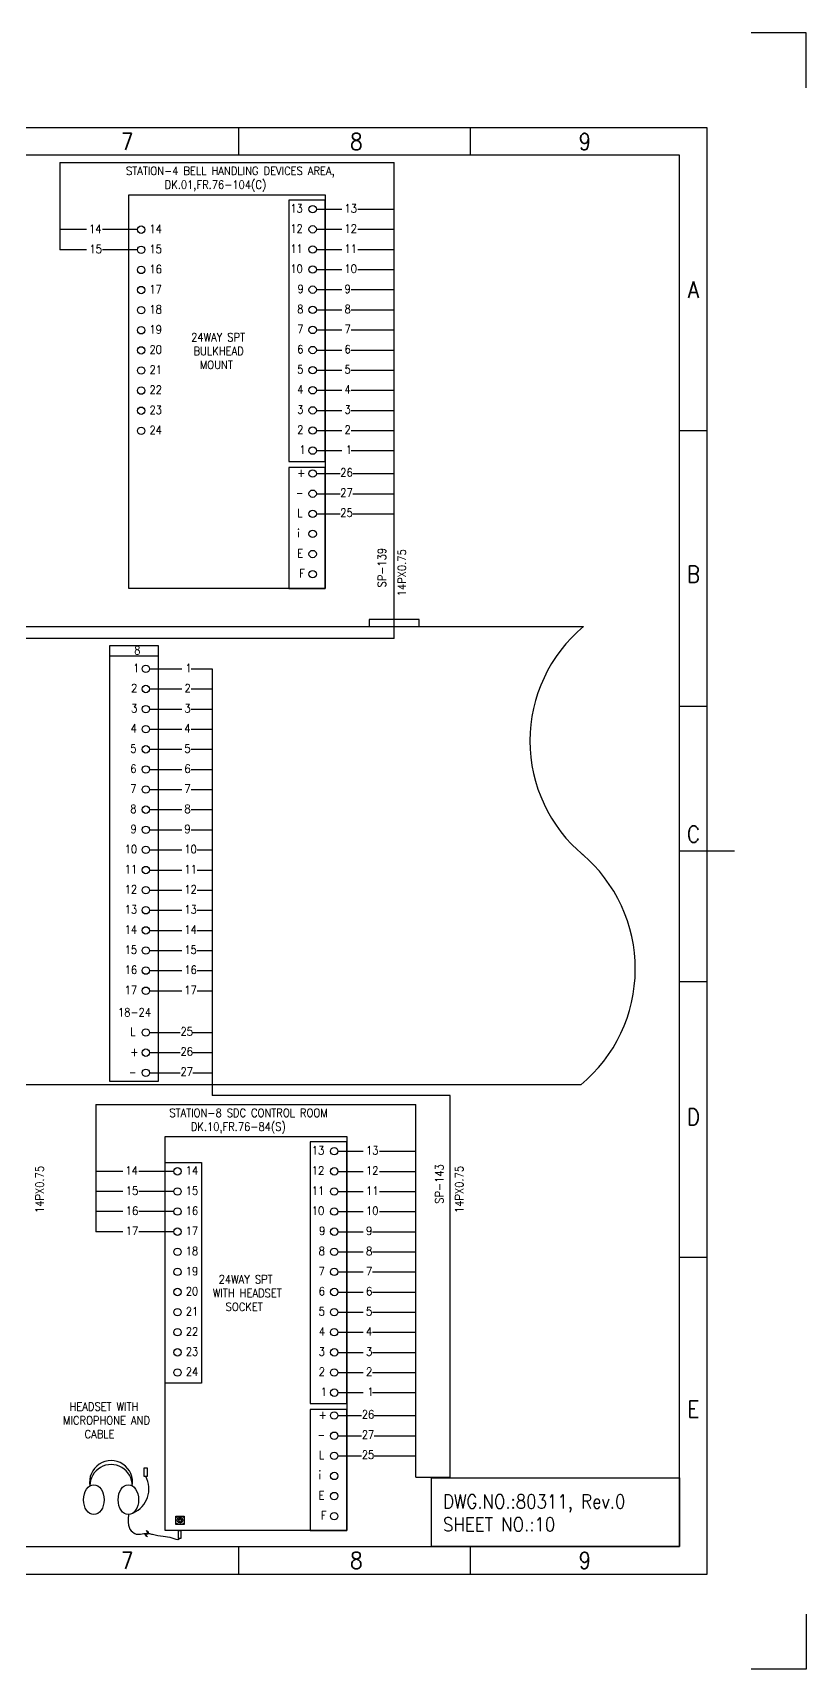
# Model space of a CAD drawing. Header units: inches. Extents: x 36 to 5114, y 9 to 306.
# Drawn here: x 4508.1 to 4648.4, y 9.1 to 306.1 of the extents above; entities that cross this region are included whole.
import ezdxf
from ezdxf.enums import TextEntityAlignment as Align

# ---------------------------------------------------------------- set-up
doc = ezdxf.new("R2010")
doc.units = ezdxf.units.IN
doc.header["$MEASUREMENT"] = 0
doc.layers.get('DEFPOINTS').update_dxf_attribs({"color": 251})
doc.layers.add('Border', color=6, linetype='Continuous')
doc.layers.add('TITLE', color=7, linetype='Continuous')
doc.layers.add('CON-050', color=3, linetype='Continuous', lineweight=50)
doc.styles.add('ROMANS', font='simplex.shx', dxfattribs={"width": 0.88})

# ---------------------------------------------------------------- blocks, each defined once
blk = doc.blocks.new('A3_BORDER')
at = {"linetype": 'Continuous'}
for p, q in [((341, 264.65), (341, 259.65)), ((384, 209.65), (379, 209.65)), ((384, 159.65), (379, 159.65)), ((384, 109.65), (379, 109.65)), ((384, 59.65), (379, 59.65)), ((341, 7.15), (341, 2.15))]:
    blk.add_line(p, q, dxfattribs=at)
at = {"color": 5, "linetype": 'Continuous'}
blk.add_line((379, 133.4), (389, 133.4), dxfattribs=at)
at = {"layer": 'Border', "color": 7}
blk.add_lwpolyline([(0, 2.15), (384, 2.15), (384, 264.65), (0, 264.65)], close=True, dxfattribs=at)
at = {"layer": 'Border', "color": 6}
blk.add_lwpolyline([(5, 7.15), (379, 7.15), (379, 259.65), (5, 259.65)], close=True, dxfattribs=at)
at = {"layer": 'DEFPOINTS', "color": 5}
for points in [[(402, 271.9), (402, 281.9), (392, 281.9)], [(402, -5.1), (402, -15.1), (392, -15.1)]]:
    blk.add_lwpolyline(points, dxfattribs=at)
at = {"layer": 'TITLE', "color": 7}
for p, q in [((299, 264.65), (299, 259.75)), ((299, 7.15), (299, 2.25))]:
    blk.add_line(p, q, dxfattribs=at)
at = {"layer": 'TITLE', "color": 7, "style": 'ROMANS', "width": 0.88}
for s, p in [('7', (277.66, 260.65)), ('8', (319.23, 260.65)), ('9', (360.69, 260.65)), ('7', (277.66, 3.15)), ('8', (319.23, 3.15)), ('9', (360.69, 3.15))]:
    blk.add_text(s, height=3, dxfattribs=at).set_placement(p)
for s, p in [('A', (381.52, 235.26)), ('B', (381.52, 183.63)), ('C', (381.52, 136.45)), ('D', (381.52, 85.14)), ('E', (381.52, 32.11))]:
    blk.add_text(s, height=3, dxfattribs=at).set_placement(p, align=Align.MIDDLE_CENTER)
blk = doc.blocks.new('*U50')
blk.add_circle((0, 0), 0.0728)
blk = doc.blocks.new('*U49')
at = {"color": 0, "linetype": 'ByBlock', "lineweight": -2}
for p, rotation in [((784.95, 158.66), 59.99999999999999), ((784.95, 158.39), 120), ((785.18, 158.25), 180), ((785.42, 158.66), 300.0000000000001), ((785.42, 158.39), 240)]:
    blk.add_blockref('*U50', p, dxfattribs=dict(at, rotation=rotation))
blk.add_blockref('*U50', (785.18, 158.8), dxfattribs=at)

msp = doc.modelspace()

# ---------------------------------------------------------------- linework, layer by layer
for p, q in [((4512.94, 282.55), (4512.94, 266.7)), ((4512.94, 282.55), (4573.64, 282.55)), ((4573.64, 196.14), (4573.64, 282.55)), ((4573.64, 196.14), (4409.02, 196.14)), ((4522.04, 192.99), (4530.84, 192.99)), ((4540.59, 190.64), (4540.59, 113.22)), ((4583.77, 113.22), (4540.59, 113.22)), ((4583.77, 43.96), (4583.77, 113.22)), ((4519.53, 111.61), (4519.53, 88.5)), ((4519.53, 111.61), (4577.55, 111.61)), ((4577.55, 43.96), (4577.55, 111.61)), ((4577.55, 43.96), (4583.77, 43.96))]:
    msp.add_line(p, q)
for points in [[(4525.47, 276.69), (4561.11, 276.69), (4561.11, 205.22), (4525.47, 205.22)], [(4561.11, 275.72), (4554.5, 275.72), (4554.5, 228.25), (4561.11, 228.25)], [(4561.11, 227.17), (4554.5, 227.17), (4554.5, 205.22), (4561.11, 205.22)], [(4522.04, 194.91), (4530.84, 194.91), (4530.84, 115.77), (4522.04, 115.77)], [(4532.06, 105.8), (4565.02, 105.8), (4565.02, 34.27), (4532.06, 34.27)], [(4565.02, 104.8), (4558.4, 104.8), (4558.4, 57.29), (4565.02, 57.29)], [(4532.06, 101.05), (4538.68, 101.05), (4538.68, 60.98), (4532.06, 60.98)], [(4565.02, 56.21), (4558.4, 56.21), (4558.4, 34.27), (4565.02, 34.27)], [(4528.29, 45.63), (4528.83, 45.63), (4528.83, 44.06), (4528.29, 44.06)], [(4625.41, 31.34), (4580.41, 31.34), (4580.41, 43.84), (4625.41, 43.84)], [(4534.03, 36.89), (4535.54, 36.89), (4535.54, 35.36), (4534.03, 35.36)], [(4534.49, 34.27), (4534.92, 34.27), (4534.92, 32.79), (4534.49, 32.79)]]:
    msp.add_lwpolyline(points, close=True)
for points in [[(4578.19, 198.33), (4578.19, 199.59), (4569.09, 199.59), (4569.09, 198.33)], [(4607.48, 115.14), (4267.21, 115.14), (4267.21, 198.33), (4608, 198.33)], [(4608, 156.81), (4608, 156.8)]]:
    msp.add_lwpolyline(points)
for centre, radius in [((4558.85, 274.06), 0.671), ((4527.73, 270.35), 0.671), ((4558.85, 270.41), 0.671), ((4527.73, 266.7), 0.671), ((4558.85, 266.76), 0.671), ((4527.73, 263.04), 0.671), ((4558.85, 263.11), 0.671), ((4527.73, 259.39), 0.671), ((4558.85, 259.46), 0.671), ((4527.73, 255.74), 0.671), ((4558.85, 255.8), 0.671), ((4527.73, 252.09), 0.671), ((4558.85, 252.15), 0.671), ((4527.73, 248.44), 0.671), ((4558.85, 248.5), 0.671), ((4527.73, 244.79), 0.671), ((4558.85, 244.85), 0.671), ((4527.73, 241.14), 0.671), ((4558.85, 241.2), 0.671), ((4527.73, 237.49), 0.671), ((4558.85, 237.55), 0.671), ((4527.73, 233.84), 0.671), ((4558.85, 233.9), 0.671), ((4558.85, 230.25), 0.671), ((4558.85, 226.08), 0.671), ((4558.85, 222.43), 0.671), ((4558.85, 218.78), 0.671), ((4558.85, 215.13), 0.671), ((4558.85, 211.48), 0.671), ((4558.85, 207.83), 0.671), ((4528.58, 190.64), 0.671), ((4528.58, 186.99), 0.671), ((4528.58, 183.34), 0.671), ((4528.58, 179.69), 0.671), ((4528.58, 176.04), 0.671), ((4528.58, 172.39), 0.671), ((4528.58, 168.74), 0.671), ((4528.58, 165.09), 0.671), ((4528.58, 161.44), 0.671), ((4528.58, 157.79), 0.671), ((4528.58, 154.13), 0.671), ((4528.58, 150.48), 0.671), ((4528.58, 146.83), 0.671), ((4528.58, 143.18), 0.671), ((4528.58, 139.53), 0.671), ((4528.58, 135.88), 0.671), ((4528.58, 132.23), 0.671), ((4528.58, 124.64), 0.671), ((4528.58, 120.99), 0.671), ((4528.58, 117.34), 0.671), ((4562.76, 103.1), 0.671), ((4534.32, 99.45), 0.671), ((4562.76, 99.45), 0.671), ((4534.32, 95.8), 0.671), ((4562.76, 95.8), 0.671), ((4534.32, 92.15), 0.671), ((4562.76, 92.15), 0.671), ((4534.32, 88.5), 0.671), ((4562.76, 88.5), 0.671), ((4534.32, 84.85), 0.671), ((4562.76, 84.85), 0.671), ((4534.32, 81.2), 0.671), ((4562.76, 81.2), 0.671), ((4534.32, 77.55), 0.671), ((4562.76, 77.55), 0.671), ((4534.32, 73.9), 0.671), ((4562.76, 73.9), 0.671), ((4534.32, 70.25), 0.671), ((4562.76, 70.25), 0.671), ((4534.32, 66.6), 0.671), ((4562.76, 66.6), 0.671), ((4534.32, 62.95), 0.671), ((4562.76, 62.95), 0.671), ((4562.76, 59.29), 0.671), ((4562.76, 55.13), 0.671), ((4562.76, 51.47), 0.671), ((4562.76, 47.82), 0.671), ((4562.76, 44.17), 0.671), ((4562.76, 40.52), 0.671), ((4534.15, 36.77), 0.12), ((4534.78, 36.13), 0.516), ((4535.42, 36.77), 0.12), ((4562.76, 36.87), 0.671), ((4534.15, 35.48), 0.12), ((4535.42, 35.48), 0.12)]:
    msp.add_circle(centre, radius)
for centre, radius, start, end in [((4625.28, 177.57), 27.01, 129.7756, 230.2244), ((4590.08, 136.19), 27.31, 309.5759, 49.9318), ((4522.27, 43.05), 3.9, 349.8171, 190.1829), ((4522.27, 42.39), 3.84, 359.5798, 180.4202), ((4524.39, 41.82), 4.74, 293.9795, 28.2344)]:
    msp.add_arc(centre, radius, start, end)
for centre in [(4519.14, 39.86), (4525.41, 39.86)]:
    msp.add_ellipse(centre, major_axis=(0, 2.71), ratio=0.6875)
for points, knots in [([(4525.41, 37.15), (4525.13, 34.93), (4525.66, 34.32), (4527.06, 33.38), (4528.01, 33.77), (4528.85, 33.76)], [0, 0, 0, 0, 4.162872, 4.376917, 6.907654, 6.907654, 6.907654, 6.907654]), ([(4529.03, 33.75), (4529.29, 33.73), (4530.94, 33.19), (4532.94, 33.29), (4534.26, 32.49), (4534.71, 32.79)], [7.096761, 7.096761, 7.096761, 7.096761, 7.865668, 12.198871, 14.446895, 14.446895, 14.446895, 14.446895])]:
    msp.add_open_spline(points, degree=3, knots=knots)
for points in [[(4528.68, 33.16), (4528.48, 33.6), (4528.89, 33.79), (4528.67, 34.26)], [(4528.85, 33.14), (4528.65, 33.58), (4529.06, 33.77), (4528.84, 34.24)]]:
    msp.add_spline(points, degree=3)
at = {"layer": 'CON-050', "color": 0, "lineweight": 25, "ltscale": 0.1}
for p, q in [((4559.52, 274.06), (4564.12, 274.06)), ((4567.06, 274.06), (4573.64, 274.06)), ((4517.78, 270.35), (4512.94, 270.35)), ((4527.06, 270.35), (4520.72, 270.35)), ((4559.52, 270.41), (4564.12, 270.41)), ((4567.06, 270.41), (4573.64, 270.41)), ((4517.78, 266.7), (4512.94, 266.7)), ((4527.06, 266.7), (4520.72, 266.7)), ((4559.52, 266.76), (4564.12, 266.76)), ((4567.06, 266.76), (4573.64, 266.76)), ((4559.52, 263.11), (4564.12, 263.11)), ((4567.06, 263.11), (4573.64, 263.11)), ((4559.52, 259.46), (4564.12, 259.46)), ((4565.82, 259.46), (4573.64, 259.46)), ((4559.52, 255.8), (4564.12, 255.8)), ((4565.82, 255.8), (4573.64, 255.8)), ((4559.52, 252.15), (4564.12, 252.15)), ((4565.82, 252.15), (4573.64, 252.15)), ((4559.52, 248.5), (4564.12, 248.5)), ((4565.82, 248.5), (4573.64, 248.5)), ((4559.52, 244.85), (4564.12, 244.85)), ((4565.82, 244.85), (4573.64, 244.85)), ((4559.52, 241.2), (4564.12, 241.2)), ((4565.82, 241.2), (4573.64, 241.2)), ((4559.52, 237.55), (4564.12, 237.55)), ((4565.82, 237.55), (4573.64, 237.55)), ((4559.52, 233.9), (4564.12, 233.9)), ((4565.82, 233.9), (4573.64, 233.9)), ((4559.52, 230.25), (4564.12, 230.25)), ((4565.82, 230.25), (4573.64, 230.25)), ((4559.52, 226.08), (4563.82, 226.08)), ((4566.13, 226.08), (4573.64, 226.08)), ((4559.52, 222.43), (4563.82, 222.43)), ((4566.13, 222.43), (4573.64, 222.43)), ((4559.52, 218.78), (4563.82, 218.78)), ((4566.13, 218.78), (4573.64, 218.78)), ((4529.25, 190.64), (4535.09, 190.64)), ((4536.79, 190.64), (4540.59, 190.64)), ((4529.25, 186.99), (4535.09, 186.99)), ((4536.79, 186.99), (4540.59, 186.99)), ((4529.25, 183.34), (4535.09, 183.34)), ((4536.79, 183.34), (4540.59, 183.34)), ((4529.25, 179.69), (4535.09, 179.69)), ((4536.79, 179.69), (4540.59, 179.69)), ((4529.25, 176.04), (4535.09, 176.04)), ((4536.79, 176.04), (4540.59, 176.04)), ((4529.25, 172.39), (4535.09, 172.39)), ((4536.79, 172.39), (4540.59, 172.39)), ((4529.25, 168.74), (4535.09, 168.74)), ((4536.79, 168.74), (4540.59, 168.74)), ((4529.25, 165.09), (4535.09, 165.09)), ((4536.79, 165.09), (4540.59, 165.09)), ((4529.25, 161.44), (4535.09, 161.44)), ((4536.79, 161.44), (4540.59, 161.44)), ((4529.25, 157.79), (4535.09, 157.79)), ((4537.87, 157.79), (4540.59, 157.79)), ((4529.25, 154.13), (4535.09, 154.13)), ((4537.87, 154.13), (4540.59, 154.13)), ((4529.25, 150.48), (4535.09, 150.48)), ((4537.87, 150.48), (4540.59, 150.48)), ((4529.25, 146.83), (4535.09, 146.83)), ((4537.87, 146.83), (4540.59, 146.83)), ((4529.25, 143.18), (4535.09, 143.18)), ((4537.87, 143.18), (4540.59, 143.18)), ((4529.25, 139.53), (4535.09, 139.53)), ((4537.87, 139.53), (4540.59, 139.53)), ((4529.25, 135.88), (4535.09, 135.88)), ((4537.87, 135.88), (4540.59, 135.88)), ((4529.25, 132.23), (4535.09, 132.23)), ((4537.87, 132.23), (4540.59, 132.23)), ((4529.25, 124.64), (4534.78, 124.64)), ((4537.09, 124.64), (4540.59, 124.64)), ((4529.25, 120.99), (4534.78, 120.99)), ((4537.09, 120.99), (4540.59, 120.99)), ((4529.25, 117.34), (4534.78, 117.34)), ((4537.09, 117.34), (4540.59, 117.34)), ((4563.43, 103.1), (4568.03, 103.1)), ((4570.96, 103.1), (4577.55, 103.1)), ((4524.38, 99.45), (4519.53, 99.45)), ((4533.65, 99.45), (4527.32, 99.45)), ((4563.43, 99.45), (4568.03, 99.45)), ((4570.96, 99.45), (4577.55, 99.45)), ((4524.38, 95.8), (4519.53, 95.8)), ((4533.65, 95.8), (4527.32, 95.8)), ((4563.43, 95.8), (4568.03, 95.8)), ((4570.96, 95.8), (4577.55, 95.8)), ((4524.38, 92.15), (4519.53, 92.15)), ((4533.65, 92.15), (4527.32, 92.15)), ((4563.43, 92.15), (4568.03, 92.15)), ((4570.96, 92.15), (4577.55, 92.15)), ((4524.38, 88.5), (4519.53, 88.5)), ((4533.65, 88.5), (4527.32, 88.5)), ((4563.43, 88.5), (4568.03, 88.5)), ((4569.73, 88.5), (4577.55, 88.5)), ((4563.43, 84.85), (4568.03, 84.85)), ((4569.73, 84.85), (4577.55, 84.85)), ((4563.43, 81.2), (4568.03, 81.2)), ((4569.73, 81.2), (4577.55, 81.2)), ((4563.43, 77.55), (4568.03, 77.55)), ((4569.73, 77.55), (4577.55, 77.55)), ((4563.43, 73.9), (4568.03, 73.9)), ((4569.73, 73.9), (4577.55, 73.9)), ((4563.43, 70.25), (4568.03, 70.25)), ((4569.73, 70.25), (4577.55, 70.25)), ((4563.43, 66.6), (4568.03, 66.6)), ((4569.73, 66.6), (4577.55, 66.6)), ((4563.43, 62.95), (4568.03, 62.95)), ((4569.73, 62.95), (4577.55, 62.95)), ((4563.43, 59.29), (4568.03, 59.29)), ((4569.73, 59.29), (4577.55, 59.29)), ((4563.43, 55.13), (4567.72, 55.13)), ((4570.03, 55.13), (4577.55, 55.13)), ((4563.43, 51.47), (4567.72, 51.47)), ((4570.03, 51.47), (4577.55, 51.47)), ((4563.43, 47.82), (4567.72, 47.82)), ((4570.03, 47.82), (4577.55, 47.82))]:
    msp.add_line(p, q, dxfattribs=at)

# ---------------------------------------------------------------- block references
at = {"linetype": 'Continuous'}
msp.add_blockref('A3_BORDER', (4246.41, 24.19), dxfattribs=at)
msp.add_blockref('*U49', (3749.6, -122.4))

# ---------------------------------------------------------------- texts
at = {"insert": (4582.5, 40.79), "char_height": 2.5, "width": 37.006, "attachment_point": 1, "style": 'ROMANS'}
msp.add_mtext('DWG.NO.:80311, Rev.0\\PSHEET NO.:10', dxfattribs=at)
at = {"layer": 'CON-050', "color": 0, "lineweight": 25, "char_height": 1.5, "attachment_point": 1, "style": 'ROMANS'}
for s, width, insert in [('{\\Fromans|c0; STATION-4 BELL HANDLING DEVICES AREA,\\P{\\W7.69452; }DK.01,FR.76-104(C)}', 43.0721, (4524.08, 281.77)), ('{\\Fromans|c0;13}', 2.3407, (4554.78, 274.95)), ('{\\Fromans|c0;13}', 1.0836, (4564.62, 274.95)), ('{\\Fromans|c0;14}', 1.0836, (4518.28, 271.24)), ('{\\Fromans|c0;14}', 2.3407, (4529.23, 271.24)), ('{\\Fromans|c0;12}', 2.3407, (4554.78, 271.3)), ('{\\Fromans|c0;12}', 1.0836, (4564.62, 271.3)), ('{\\Fromans|c0;15}', 1.5, (4518.35, 267.59)), ('{\\Fromans|c0;15}', 2.3407, (4529.23, 267.59)), ('{\\Fromans|c0;11}', 2.3407, (4554.78, 267.65)), ('{\\Fromans|c0;11}', 1.0836, (4564.62, 267.65)), ('{\\Fromans|c0;16}', 2.3407, (4529.23, 263.94)), ('{\\Fromans|c0;10}', 2.3407, (4554.78, 264)), ('{\\Fromans|c0;10}', 1.0836, (4564.62, 264)), ('{\\Fromans|c0;17}', 2.3407, (4529.23, 260.29)), ('{\\Fromans|c0;9}', 1.0207, (4556.1, 260.35)), ('{\\Fromans|c0;9}', 1.0836, (4564.62, 260.35)), ('{\\Fromans|c0;18}', 2.3407, (4529.23, 256.64)), ('{\\Fromans|c0;8}', 1.0836, (4556.04, 256.7)), ('{\\Fromans|c0;8}', 1.0836, (4564.62, 256.7)), ('{\\Fromans|c0;19}', 2.3407, (4529.23, 252.99)), ('{\\Fromans|c0;7}', 1.0836, (4556.04, 253.05)), ('{\\Fromans|c0;7}', 1.0836, (4564.62, 253.05)), ('{\\Fromans|c0;\\W1.3057; \\W0.88;24WAY SPT\\P{\\W1.72476; }BULKHEAD \\P{\\W2.83523; }MOUNT}', 14.8543, (4535.45, 251.57)), ('{\\Fromans|c0;20}', 2.3407, (4529.23, 249.34)), ('{\\Fromans|c0;6}', 1.0836, (4556.04, 249.4)), ('{\\Fromans|c0;6}', 1.0836, (4564.62, 249.4)), ('{\\Fromans|c0;21}', 2.3407, (4529.23, 245.69)), ('{\\Fromans|c0;5}', 1.0836, (4556.04, 245.75)), ('{\\Fromans|c0;5}', 1.0836, (4564.62, 245.75)), ('{\\Fromans|c0;22}', 2.3407, (4529.23, 242.04)), ('{\\Fromans|c0;4}', 1.1464, (4556.05, 242.1)), ('{\\Fromans|c0;4}', 1.0836, (4564.62, 242.1)), ('{\\Fromans|c0;23}', 2.3407, (4529.23, 238.39)), ('{\\Fromans|c0;3}', 1.0836, (4556.04, 238.45)), ('{\\Fromans|c0;3}', 1.0836, (4564.62, 238.45)), ('{\\Fromans|c0;24}', 2.3407, (4529.23, 234.73)), ('{\\Fromans|c0;2}', 1.0836, (4556.04, 234.8)), ('{\\Fromans|c0;2}', 1.0836, (4564.62, 234.8)), ('{\\Fromans|c0;1}', 0.7064, (4556.41, 231.15)), ('{\\Fromans|c0;1}', 0.7064, (4564.86, 231.15)), ('{\\Fromans|c0;+}', 1.3979, (4556.04, 226.98)), ('{\\Fromans|c0;26}', 1.9636, (4563.86, 227.04)), ('{\\Fromans|c0;27}', 1.9636, (4563.86, 223.39)), ('{\\Fromans|c0; _}', 1.3979, (4556.04, 224.08)), ('{\\Fromans|c0;L}', 1.1464, (4556.05, 219.68)), ('{\\Fromans|c0;25}', 1.9636, (4563.86, 219.74)), ('{\\Fromans|c0;i}', 0.3293, (4556.04, 216.02)), ('{\\Fromans|c0;E}', 1.5, (4556.04, 212.37)), ('{\\Fromans|c0;F}', 0.7064, (4556.41, 208.72)), ('{\\Fromans|c0;8}', 0.9419, (4526.45, 194.76)), ('{\\Fromans|c0;1}', 0.7064, (4526.27, 191.54)), ('{\\Fromans|c0;1}', 0.7064, (4535.73, 191.54)), ('{\\Fromans|c0;2}', 1.0836, (4525.89, 187.89)), ('{\\Fromans|c0;2}', 1.0836, (4535.59, 187.89)), ('{\\Fromans|c0;3}', 1.0836, (4525.89, 184.24)), ('{\\Fromans|c0;3}', 0.7064, (4535.57, 184.24)), ('{\\Fromans|c0;4}', 1.1464, (4525.83, 180.58)), ('{\\Fromans|c0;4}', 0.7064, (4535.57, 180.58)), ('{\\Fromans|c0;5}', 1.0836, (4525.76, 176.93)), ('{\\Fromans|c0;5}', 0.7064, (4535.57, 176.93)), ('{\\Fromans|c0;6}', 1.0836, (4525.76, 173.28)), ('{\\Fromans|c0;6}', 0.7064, (4535.57, 173.28)), ('{\\Fromans|c0;7}', 1.0836, (4525.76, 169.63)), ('{\\Fromans|c0;7}', 0.7064, (4535.57, 169.63)), ('{\\Fromans|c0;8}', 1.0836, (4525.76, 165.98)), ('{\\Fromans|c0;8}', 0.7064, (4535.57, 165.98)), ('{\\Fromans|c0;9}', 1.0207, (4525.78, 162.33)), ('{\\Fromans|c0;9}', 0.7064, (4535.57, 162.33)), ('{\\Fromans|c0;10}', 2.0547, (4524.74, 158.68)), ('{\\Fromans|c0;10}', 0.7064, (4535.57, 158.68)), ('{\\Fromans|c0;11}', 1.9636, (4524.74, 155.03)), ('{\\Fromans|c0;11}', 1.5, (4535.57, 155.03)), ('{\\Fromans|c0;12}', 2.0547, (4524.74, 151.38)), ('{\\Fromans|c0;12}', 1.5, (4535.57, 151.38)), ('{\\Fromans|c0;13}', 2.0547, (4524.74, 147.73)), ('{\\Fromans|c0;13}', 1.5, (4535.57, 147.73)), ('{\\Fromans|c0;14}', 2.0547, (4524.74, 144.08)), ('{\\Fromans|c0;14}', 1.5, (4535.57, 144.08)), ('{\\Fromans|c0;15}', 2.0547, (4524.74, 140.43)), ('{\\Fromans|c0;15}', 1.5, (4535.57, 140.43)), ('{\\Fromans|c0;16}', 2.0547, (4524.74, 136.78)), ('{\\Fromans|c0;16}', 1.5, (4535.57, 136.78)), ('{\\Fromans|c0;17}', 2.0547, (4524.74, 133.13)), ('{\\Fromans|c0;17}', 1.5, (4535.57, 133.13)), ('{\\Fromans|c0;18-24}', 6.5521, (4523.52, 129.07)), ('{\\Fromans|c0;L}', 1.0207, (4525.76, 125.54)), ('{\\Fromans|c0;25}', 2.3407, (4534.86, 125.6)), ('{\\Fromans|c0;26}', 2.3407, (4534.86, 121.95)), ('{\\Fromans|c0;+}', 1.3979, (4525.76, 121.88)), ('{\\Fromans|c0; _}', 1.3979, (4525.76, 118.99)), ('{\\Fromans|c0;27}', 2.3407, (4534.86, 118.3)), ('{\\Fromans|c0;13}', 2.3407, (4558.69, 104)), ('{\\Fromans|c0;13}', 1.0836, (4568.53, 104)), ('{\\Fromans|c0;14}', 1.0836, (4524.88, 100.35)), ('{\\Fromans|c0;14}', 2.3407, (4535.82, 100.35)), ('{\\Fromans|c0;12}', 2.3407, (4558.69, 100.35)), ('{\\Fromans|c0;12}', 1.0836, (4568.53, 100.35)), ('{\\Fromans|c0;15}', 1.5, (4524.94, 96.7)), ('{\\Fromans|c0;15}', 2.3407, (4535.82, 96.7)), ('{\\Fromans|c0;11}', 2.3407, (4558.69, 96.7)), ('{\\Fromans|c0;11}', 1.0836, (4568.53, 96.7)), ('{\\Fromans|c0;16}', 1.5, (4524.94, 93.05)), ('{\\Fromans|c0;16}', 2.3407, (4535.82, 93.05)), ('{\\Fromans|c0;10}', 2.3407, (4558.69, 93.05)), ('{\\Fromans|c0;10}', 1.0836, (4568.53, 93.05)), ('{\\Fromans|c0;17}', 1.5, (4524.94, 89.4)), ('{\\Fromans|c0;17}', 2.3407, (4535.82, 89.4)), ('{\\Fromans|c0;9}', 1.0207, (4560.01, 89.4)), ('{\\Fromans|c0;9}', 1.0836, (4568.53, 89.4)), ('{\\Fromans|c0;18}', 2.3407, (4535.82, 85.74)), ('{\\Fromans|c0;8}', 1.0836, (4559.94, 85.74)), ('{\\Fromans|c0;8}', 1.0836, (4568.53, 85.74)), ('{\\Fromans|c0;19}', 2.3407, (4535.82, 82.09)), ('{\\Fromans|c0;\\W2.6467; \\W0.88;24WAY SPT\\P{\\W1.62; }WITH HEADSET \\P{\\W3.88285; }SOCKET}', 18.8771, (4539.07, 80.61)), ('{\\Fromans|c0;7}', 1.0836, (4559.94, 82.09)), ('{\\Fromans|c0;7}', 1.0836, (4568.53, 82.09)), ('{\\Fromans|c0;20}', 2.3407, (4535.82, 78.44)), ('{\\Fromans|c0;6}', 1.0836, (4559.94, 78.44)), ('{\\Fromans|c0;6}', 1.0836, (4568.53, 78.44)), ('{\\Fromans|c0;21}', 2.3407, (4535.82, 74.79)), ('{\\Fromans|c0;5}', 1.0836, (4559.94, 74.79)), ('{\\Fromans|c0;5}', 1.0836, (4568.53, 74.79)), ('{\\Fromans|c0;22}', 2.3407, (4535.82, 71.14)), ('{\\Fromans|c0;4}', 1.1464, (4559.96, 71.14)), ('{\\Fromans|c0;4}', 1.0836, (4568.53, 71.14)), ('{\\Fromans|c0;23}', 2.3407, (4535.82, 67.49)), ('{\\Fromans|c0;3}', 1.0836, (4559.94, 67.49)), ('{\\Fromans|c0;3}', 1.0836, (4568.53, 67.49)), ('{\\Fromans|c0;24}', 2.3407, (4535.82, 63.84)), ('{\\Fromans|c0;2}', 1.0836, (4559.94, 63.84)), ('{\\Fromans|c0;2}', 1.0836, (4568.53, 63.84)), ('{\\Fromans|c0;1}', 0.7064, (4560.32, 60.19)), ('{\\Fromans|c0;1}', 0.7064, (4568.77, 60.19)), ('{\\Fromans|c0;\\W1.641; \\W0.88;HEADSET WITH\\P{\\W0.404761; }MICROPHONE AND \\P{\\W4.3019; }CABLE}', 18.6257, (4513.04, 57.51)), ('{\\Fromans|c0;+}', 1.3979, (4559.94, 56.02)), ('{\\Fromans|c0;26}', 1.9636, (4567.76, 56.09)), ('{\\Fromans|c0; _}', 1.3979, (4559.94, 53.13)), ('{\\Fromans|c0;27}', 1.9636, (4567.76, 52.43)), ('{\\Fromans|c0;L}', 1.1464, (4559.96, 48.72)), ('{\\Fromans|c0;25}', 1.9636, (4567.76, 48.78)), ('{\\Fromans|c0;i}', 0.3293, (4559.94, 45.07)), ('{\\Fromans|c0;E}', 1.5, (4559.94, 41.42)), ('{\\Fromans|c0;F}', 0.7064, (4560.32, 37.77))]:
    msp.add_mtext_dynamic_manual_height_columns(s, width=width, gutter_width=437.5, heights=[0], dxfattribs=dict(at, insert=insert))
at = {"layer": 'CON-050', "color": 0, "lineweight": 25, "char_height": 1.5, "attachment_point": 1, "rotation": 90, "style": 'ROMANS'}
for s, width, insert in [('SP-139', 9.8257, (4570.66, 205.42)), ('14PX0.75', 11.8371, (4574.27, 203.8)), ('14PX0.75', 11.8371, (4508.55, 91.88)), ('SP-143', 9.7419, (4581.08, 93.57)), ('14PX0.75', 11.8371, (4584.69, 91.88))]:
    msp.add_mtext_dynamic_manual_height_columns(s, width=width, gutter_width=437.5, heights=[0], dxfattribs=dict(at, insert=insert))
at = {"layer": 'CON-050', "color": 1, "lineweight": 25, "insert": (4531.94, 110.81), "char_height": 1.5, "attachment_point": 1, "style": 'ROMANS'}
msp.add_mtext_dynamic_manual_height_columns('{\\Fromans|c0; STATION-8 SDC CONTROL ROOM\\P{\\W4.65642; }DK.10,FR.76-84(S)}', width=32.6379, gutter_width=437.5, heights=[0], dxfattribs=at)

doc.saveas('drawing.dxf')
